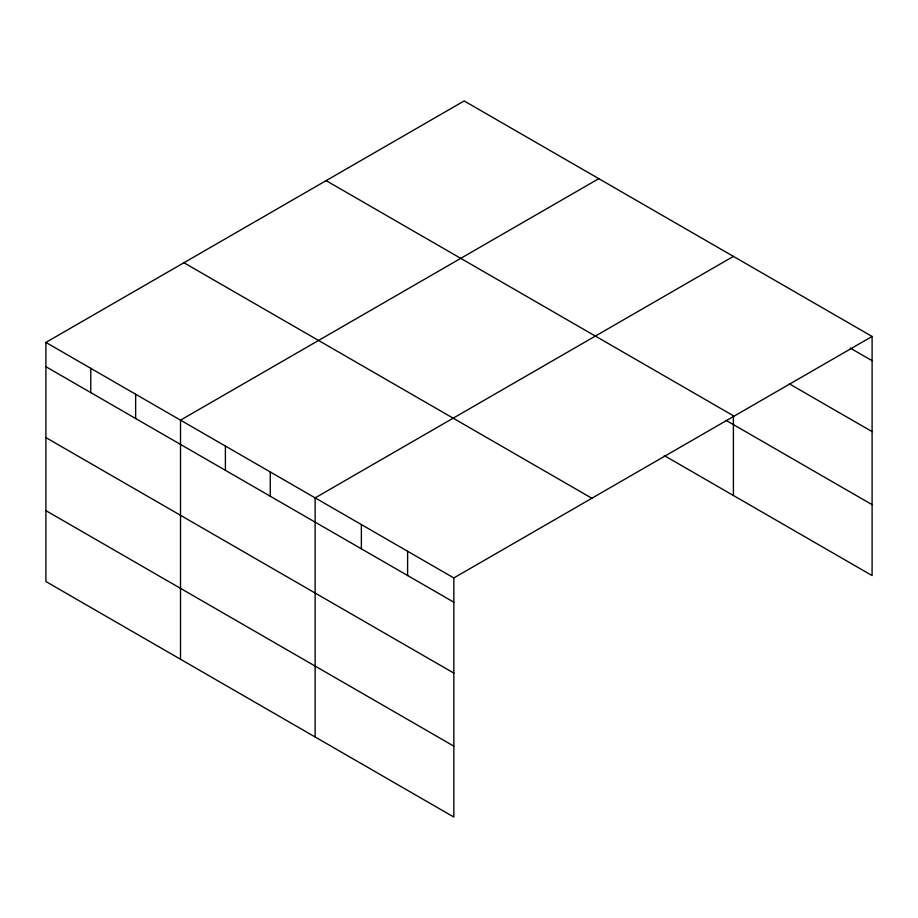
<?xml version="1.0" encoding="UTF-8"?>
<svg xmlns="http://www.w3.org/2000/svg" width="918" height="918" viewBox="0 0 918 918"><rect width="100%" height="100%" fill="white"/><g stroke="black" fill="none" stroke-linecap="round" stroke-linejoin="round"><path stroke-width="1.38" d="M872.1 336.458L464.164 100.946L45.9 342.425L45.9 581.542L453.836 817.054L453.836 577.95L872.1 336.458L872.1 575.575L664.276 455.58M598.788 178.666L180.513 420.157L180.513 659.262M733.402 256.386L315.138 497.877L315.138 736.982M850.206 348.083L872.1 360.728M789.365 383.862L872.1 431.621M326.142 180.639L734.067 416.152M726.127 420.398L872.1 504.671M183.933 262.743L591.858 498.256M45.9 342.425L453.836 577.95M45.9 366.695L453.836 602.208M45.9 437.588L453.836 673.112M45.9 510.637L453.836 746.162M733.402 416.003L733.402 495.49M407.603 551.259L407.603 575.517M361.371 524.568L361.371 548.826M270.259 471.967L270.259 496.225M225.392 446.056L225.392 470.326M135.646 394.247L135.646 418.505M90.767 368.336L90.767 392.606"/></g></svg>
